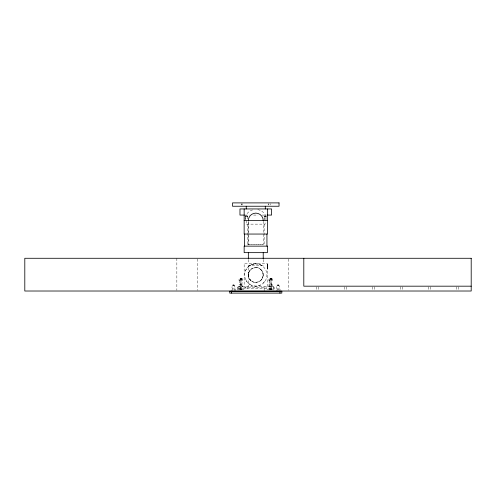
<?xml version="1.0" encoding="UTF-8"?>
<svg xmlns="http://www.w3.org/2000/svg" width="496" height="496" viewBox="0 0 496 496"><rect width="100%" height="100%" fill="white"/><g stroke="black" fill="none" stroke-linecap="round" stroke-linejoin="round"><path stroke-width="0.37" stroke-dasharray="2.48 1.86" d="M238.111 287.06L238.111 286.595L273.439 286.595L273.451 287.06M241.459 278.994L241.459 289.72L240.293 289.689L240.343 278.994M245.551 219.17L245.551 216.38L246.016 216.101M248.372 221.216L248.353 244.745L248.341 221.216M263.221 221.216L263.202 244.745L248.341 244.745M264.151 219.17L264.151 216.38L264.616 216.101M267.722 267.536L267.301 267.53C267.35 270.655 268.472 268.169 267.338 264.467L267.821 264.554M267.728 264.969C267.66 261.931 267.803 267.766 267.821 268.925L267.4 268.919L267.363 264.498M267.778 268.888L267.753 264.467L267.728 264.907M271.219 278.994L271.219 289.72L270.053 289.689L270.103 278.994M232.345 288.92C230.361 284.307 236.555 284.307 234.577 288.92M267.307 265.292C267.524 263.903 266.817 265.713 267.728 265.248M267.778 268.875C267.958 267.059 267.239 268.547 267.332 267.809M267.71 264.827L267.71 264.951M267.747 267.809L267.784 268.169L267.809 267.716M267.809 267.89L267.741 267.524M276.985 288.92C275.001 284.307 281.201 284.307 279.217 288.92M267.375 268.286L267.356 267.908M267.356 268.572L267.332 267.635M267.79 268.286L267.778 268.094M245.57 220.565L245.551 216.38L246.481 215.822L247.411 216.38L247.399 217.775L247.405 216.38L246.946 216.101M265.546 216.101L266.005 216.38L265.986 220.565L265.937 216.38M267.332 267.722C267.059 266.718 268.032 268.565 267.747 267.009M267.394 267.728L267.387 267.369M267.803 267.369L267.809 267.803L267.803 267.22M241.354 204.991L241.366 203.732L241.378 204.991M241.986 284.642L242.017 280.389M271.746 284.642L271.777 280.389M267.387 267.251L267.815 266.953M250.858 280.55C246.202 276.911 248.415 268.937 253.94 267.759M260.698 269.39C265.354 273.029 263.14 281.003 257.622 282.181M267.387 267.164L267.301 264.411L267.747 264.461L267.809 267.121M267.809 267.102L267.394 267.077M248.341 274.97L248.88 272.18L250.858 269.39M263.221 274.97L262.675 277.76L260.698 280.55M268.987 286.595L268.987 284.642L272.589 284.791L272.335 286.595M245.241 271.293L246.636 268.572L248.75 266.302M264.92 281.368L261.925 284.289M241.595 278.994L240.2 278.994M239.977 289.224L241.819 289.224L242.017 288.455M271.355 278.994L269.96 278.994M269.737 289.224L271.579 289.224L271.777 288.455M248.322 266.668L249.637 265.651M250.598 265.087L249.817 265.54L251.627 264.61M239.983 289.503L242.036 289.385M269.743 289.503L271.796 289.385M260.958 284.853C257.957 286.44 254.237 286.539 251.15 285.126M251.472 264.672L253.84 263.977M240.238 284.716L239.934 286.446A3.577 1.786 90 0 1 239.45 286.601A3.571 1.786 -90 0 1 238.967 286.44L239.097 284.716L242.575 284.642L242.829 286.446A3.571 1.786 -90 0 1 242.346 286.601A3.571 1.786 90 0 1 241.868 286.44A3.571 3.571 0 0 1 240.901 286.601A3.571 3.571 0 0 1 239.934 286.44M232.798 288.994L232.494 290.724M269.998 284.716L269.694 286.446A3.577 1.786 90 0 1 269.21 286.601A3.571 1.786 90 0 1 268.727 286.44M277.438 288.994L277.134 290.724M253.251 264.101L254.987 263.841M254.857 267.586L255.508 267.536M256.668 282.354L256.054 282.404M255.105 263.829L259.42 264.418M244.968 215.078L249.42 215.078M253.58 215.078L257.976 215.078M262.142 215.078L266.588 215.078M247.101 215.915L247.132 215.915M264.771 215.915L264.802 215.915M245.563 216.38L247.392 216.38M264.163 216.38L265.992 216.38L266.011 219.17M246.481 224.142L265.075 224.142L265.075 220.565M247.411 244.602L264.145 244.602L264.145 224.142M267.301 265.069L267.722 265.069M263.221 265.205L248.341 265.205L248.341 286.595M267.338 266.879L267.753 266.879M267.332 267.883L267.809 267.958M267.294 268.789L267.722 268.801M267.325 268.826L267.809 268.913M232.351 285.758L234.558 285.758M276.997 285.758L279.205 285.758M238.111 287.525L237.181 287.525L237.181 290.501M273.451 287.525L274.381 287.525L274.381 290.501M238.117 288.455L273.439 288.455M235.135 288.957L231.793 288.92L231.527 290.724M279.775 288.957L276.433 288.92L276.167 290.724M239.785 288.455L239.785 289.038L242.005 289.038M269.545 288.455L269.545 289.038L271.765 289.038M237.181 289.385L244.621 289.385M266.941 289.385L274.381 289.385M256.407 267.555L256.172 267.542A4.793 3.404 0 0 0 255.663 267.511M271.324 284.716L271.628 286.446A3.571 1.786 90 0 0 272.106 286.601A3.571 1.786 -90 0 0 272.589 286.44A3.577 1.786 90 0 1 272.106 286.601M278.764 288.994L279.068 290.724M241.564 284.716L241.868 286.446M234.124 288.994L234.428 290.724M258.813 264.232L260.412 264.814M261.33 265.292L260.561 264.889L262.179 265.831M269.57 289.385L269.545 289.038M239.977 289.503L239.785 289.038M250.226 284.648L247.064 281.945L245.247 278.665M266.011 216.38L265.081 215.822L264.151 216.38L264.17 220.565M247.337 216.38L247.386 220.565M270.196 203.732L270.202 204.991M242.718 203.732L242.724 204.991M269.545 280.389L269.57 284.642M239.785 280.389L239.81 284.642M458.18 286.868L458.18 291.016M456.32 286.868L456.32 291.016M430.28 286.868L430.28 291.016M428.42 286.868L428.42 291.016M402.38 286.868L402.38 291.016M400.52 286.868L400.52 291.016M374.48 286.868L374.48 291.016M372.62 286.868L372.62 291.016M346.58 286.868L346.58 291.016M344.72 286.868L344.72 291.016M318.68 286.868L318.68 291.016M316.82 286.868L316.82 291.016M288.449 259.024L288.449 290.272M280.029 289.069L280.029 290.724M278.733 285.665L278.733 284.921L277.462 284.921L277.462 285.665M278.268 284.921L278.268 285.665M277.927 284.921L277.927 285.665M273.451 286.595L273.451 291.245M271.678 278.994L271.678 278.299L269.638 278.299L269.638 278.994M271.628 278.994L271.628 280.389M271.591 286.595L271.591 288.455M271.169 278.299L271.169 278.994M270.146 278.299L270.146 278.994M270.053 279.087L270.053 289.689M269.694 278.994L269.694 280.389M267.406 286.595L267.406 263.345L244.156 263.345L244.156 286.595M266.104 286.595L266.104 288.455M264.151 291.245L264.151 287.525L240.901 287.525L240.901 291.245M264.058 286.595L264.058 288.455M263.221 259.526L263.221 263.345M248.341 259.526L248.341 263.345M247.504 286.595L247.504 288.455M247.43 224.149L247.43 244.609M246.5 220.565L246.5 224.149M245.458 286.595L245.458 288.455M241.918 278.994L241.918 278.299L239.878 278.299L239.878 278.994M241.868 278.994L241.868 280.389M241.409 278.299L241.409 278.994M240.386 278.299L240.386 278.994M240.293 279.087L240.293 289.689M239.934 278.994L239.934 280.389M239.971 286.595L239.971 288.455M238.111 286.595L238.111 291.245M235.389 289.069L235.389 290.724M234.093 285.665L234.093 284.921L232.822 284.921L232.822 285.665M233.628 284.921L233.628 285.665M233.287 284.921L233.287 285.665M197.811 258.962L197.811 290.334M176.849 258.28L176.849 290.253M245.049 217.496A11.16 11.16 0 0 1 253.747 209.591M257.808 209.591A11.16 11.16 0 0 1 266.507 217.496M271.622 286.44A3.571 3.571 0 0 1 270.661 286.601A3.571 3.571 0 0 1 269.694 286.44A3.571 1.786 -90 0 1 268.627 286.44M242.829 286.44A3.577 1.786 90 0 1 242.346 286.601M251.044 280.643A12.177 8.494 1.2 0 1 248.508 274.976M254.064 268.007A5.586 3.664 -1.8 0 1 254.609 267.902M254.553 267.747A5.388 3.708 -0.5 0 1 254.888 267.704M256.413 267.499A5.307 3.875 -0.3 0 1 257.095 267.592M257.102 267.561A5.592 4.018 -0.4 0 1 257.653 267.685A6.814 4.917 -0.7 0 1 260.586 269.26M260.518 269.297A12.177 8.494 1.2 0 1 263.047 274.964M257.492 281.933A5.586 3.664 -1.8 0 1 256.953 282.038M257.002 282.193A5.388 3.708 -0.5 0 1 256.668 282.236M255.893 282.429A4.793 3.404 0 0 1 255.384 282.422L255.155 282.385A5.307 3.875 -0.3 0 1 254.467 282.348M254.454 282.379A5.592 4.018 -0.4 0 1 253.902 282.255A6.814 4.917 -0.7 0 1 250.97 280.68M268.838 203.732L268.832 204.991L268.838 203.732M242.829 278.994L238.967 278.994L238.967 280.389L242.829 280.389L242.829 278.994M272.589 278.994L268.727 278.994L268.727 280.389L272.589 280.389L272.589 278.994M251.596 281.127A7.44 7.44 0 0 0 263.196 275.516A7.44 7.44 0 0 0 252.538 268.274A7.44 7.44 0 0 0 251.596 281.127M249.891 284.45A11.16 11.16 0 0 0 266.935 275.323A11.16 11.16 0 0 0 250.511 265.131A11.16 11.16 0 0 0 249.891 284.45"/><path stroke-width="0.74" d="M244.423 215.078L239.971 215.078L239.971 208.94L271.585 208.94L271.585 215.078L267.133 215.078M244.156 220.565L267.406 220.565M471.2 286.18L303.8 286.18L303.8 258.28M279.961 291.245L279.961 293.105M267.406 208.94L267.406 234.05L244.156 234.05L244.156 208.94M266.941 234.05L266.941 246.14M265.304 206.243L265.304 208.94M263.221 252.65L263.221 258.763M248.341 252.65L248.341 258.763M246.245 206.243L246.245 208.94M244.621 234.05L244.621 246.14M231.601 291.245L231.601 293.105M248.341 220.565A7.44 7.44 0 0 1 255.781 213.125A7.44 7.44 0 0 1 263.221 220.565M279.031 202.895L232.531 202.895L232.531 206.243L279.031 206.243L279.031 202.895M267.406 246.14L244.156 246.14L244.156 252.65L267.406 252.65L267.406 246.14M471.2 258.28L24.8 258.28L24.8 291.016L471.2 291.016L471.2 258.28M281.809 291.245L229.747 291.245L229.741 293.105L281.809 293.105L281.821 291.245"/></g></svg>
